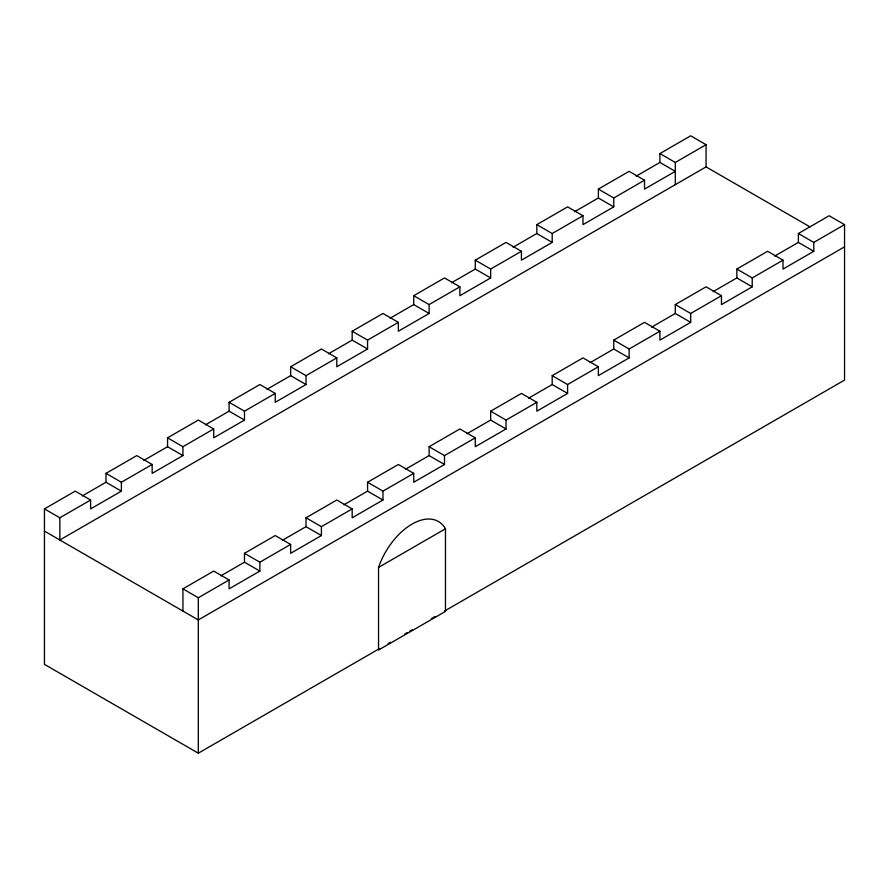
<?xml version="1.0" encoding="UTF-8"?>
<svg xmlns="http://www.w3.org/2000/svg" width="889" height="889" viewBox="0 0 889 889"><rect width="100%" height="100%" fill="white"/><g stroke="black" fill="none" stroke-linecap="round" stroke-linejoin="round"><path stroke-width="1.33" d="M379.692 648.481L198.314 753.194L44.45 664.361L44.45 508.908L75.221 491.139L90.611 500.018L90.611 508.908L121.382 491.139L121.382 482.249L152.152 464.491L152.152 473.37L182.934 455.601L182.934 446.723L213.704 428.954L213.704 437.833L244.475 420.075L244.475 411.185L275.246 393.416L275.246 402.306L306.016 384.537L306.016 375.658L336.798 357.889L336.798 366.768L367.568 348.999L367.568 340.12L398.339 322.351L398.339 331.241L429.109 313.473L429.109 304.583L459.891 286.825L459.891 295.704L490.661 277.935L490.661 269.056L521.432 251.287L521.432 260.166L552.202 242.408L552.202 233.518L582.984 215.749L582.984 224.639L613.754 206.87L613.754 197.991L644.525 180.223L644.525 189.101L675.296 171.333L659.916 162.454L636.235 176.122M82.321 495.918L105.991 482.249L105.991 473.37L136.773 455.601L152.152 464.491M143.874 460.391L167.543 446.723L167.543 437.833L198.314 420.075L213.704 428.954M205.415 424.853L229.084 411.185L229.084 402.306L259.866 384.537L275.246 393.416M266.967 389.315L290.636 375.658L290.636 366.768L321.407 348.999L336.798 357.889M328.508 353.789L352.177 340.12L352.177 331.241L382.959 313.473L398.339 322.351M390.06 318.251L413.729 304.583L413.729 295.704L444.5 277.935L459.891 286.825M451.601 282.724L475.271 269.056L475.271 260.166L506.041 242.408L521.432 251.287M513.153 247.186L536.823 233.518L536.823 224.639L567.593 206.87L582.984 215.749M574.694 211.649L598.364 197.991L598.364 189.101L629.134 171.333L644.525 180.223M659.916 162.454L659.916 153.575L690.686 135.806L706.066 144.685L706.066 166.899L59.841 539.99L59.841 517.787L90.611 500.018M659.916 153.575L675.296 162.454L706.066 144.685M182.934 611.065L182.934 588.851L213.704 571.082L229.084 579.972L229.084 588.851L259.866 571.082L259.866 562.204L290.636 544.435L290.636 553.325L321.407 535.556L321.407 526.666L352.177 508.908L352.177 517.787L382.959 500.018L382.959 491.139L413.729 473.37L413.729 482.249L444.5 464.491L444.5 455.601L475.271 437.833L475.271 446.723L506.041 428.954L506.041 420.075L536.823 402.306L536.823 411.185L567.593 393.416L567.593 384.537L598.364 366.768L598.364 375.658L629.134 357.889L629.134 348.999L659.916 331.241L659.916 340.12L690.686 322.351L690.686 313.473L721.457 295.704L721.457 304.583L752.227 286.825L752.227 277.935L783.009 260.166L783.009 269.056L813.779 251.287L813.779 242.408L844.55 224.639L844.55 380.092L444.556 611.032M220.805 575.872L244.475 562.204L244.475 553.325L275.246 535.556L290.636 544.435M282.346 540.334L306.016 526.666L306.016 517.787L336.798 500.018L352.177 508.908M343.899 504.808L367.568 491.139L367.568 482.249L398.339 464.491L413.729 473.37M405.44 469.27L429.109 455.601L429.109 446.723L459.891 428.954L475.271 437.833M466.992 433.732L490.661 420.075L490.661 411.185L521.432 393.416L536.823 402.306M528.533 398.205L552.202 384.537L552.202 375.658L582.984 357.889L598.364 366.768M590.085 362.668L613.754 348.999L613.754 340.12L644.525 322.351L659.916 331.241M651.626 327.141L675.296 313.473L675.296 304.583L706.066 286.825L721.457 295.704M713.178 291.603L736.848 277.935L736.848 269.056L767.618 251.287L783.009 260.166M774.719 256.065L798.389 242.408L798.389 233.518L829.159 215.749L844.55 224.639M182.934 588.851L198.314 597.741L229.084 579.972M844.55 246.842L198.314 619.944L44.45 531.111M378.536 567.415L445.467 528.777L445.467 611.399L378.536 650.037L378.536 567.415A52.818 30.493 -60 0 1 412.007 524.11A52.818 30.493 -60 0 1 445.467 528.777M388.104 643.625L390.504 642.236M404.917 633.913L407.318 632.524M409.718 631.146L412.129 629.756M431.343 618.655L434.943 616.577M706.066 166.899L810.112 226.962M798.389 233.518L813.779 242.408M798.389 242.408L813.779 251.287M598.364 189.101L613.754 197.991M736.848 269.056L752.227 277.935M598.364 197.991L613.754 206.87M736.848 277.935L752.227 286.825M536.823 224.639L552.202 233.518M675.296 304.583L690.686 313.473M536.823 233.518L552.202 242.408M675.296 313.473L690.686 322.351M475.271 260.166L490.661 269.056M613.754 340.12L629.134 348.999M475.271 269.056L490.661 277.935M613.754 348.999L629.134 357.889M413.729 295.704L429.109 304.583M552.202 375.658L567.593 384.537M413.729 304.583L429.109 313.473M552.202 384.537L567.593 393.416M352.177 331.241L367.568 340.12M490.661 411.185L506.041 420.075M352.177 340.12L367.568 348.999M490.661 420.075L506.041 428.954M290.636 366.768L306.016 375.658M429.109 446.723L444.5 455.601M290.636 375.658L306.016 384.537M429.109 455.601L444.5 464.491M229.084 402.306L244.475 411.185M367.568 482.249L382.959 491.139M229.084 411.185L244.475 420.075M367.568 491.139L382.959 500.018M167.543 437.833L182.934 446.723M306.016 517.787L321.407 526.666M167.543 446.723L182.934 455.601M306.016 526.666L321.407 535.556M105.991 473.37L121.382 482.249M244.475 553.325L259.866 562.204M105.991 482.249L121.382 491.139M244.475 562.204L259.866 571.082M44.45 508.908L59.841 517.787M675.296 162.454L675.296 184.656M198.314 597.741L198.314 753.194"/></g></svg>
